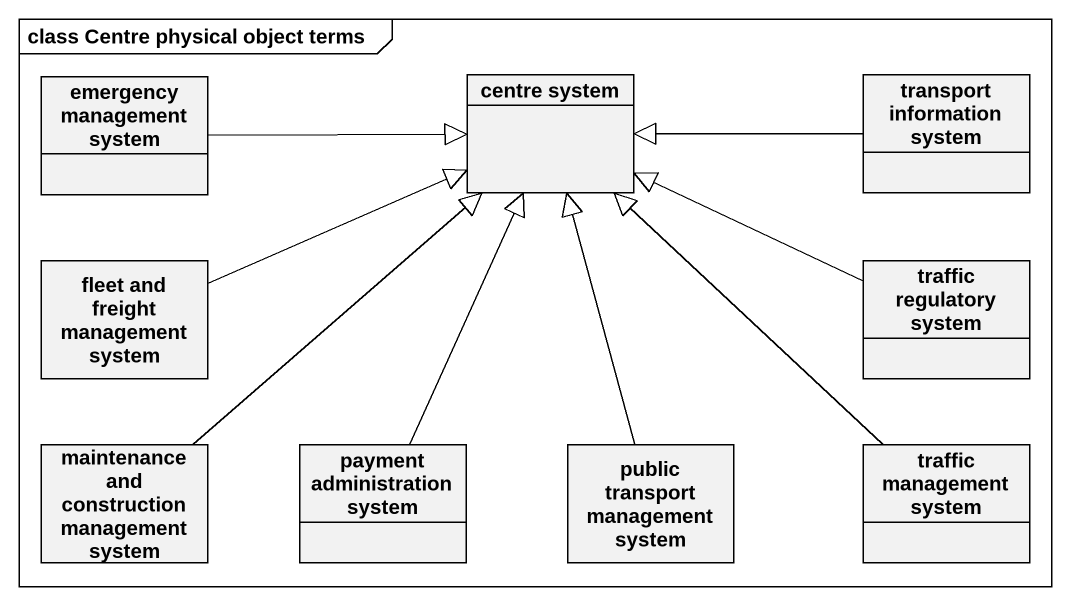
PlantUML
@startuml
mainframe class Centre physical object terms
hide circle
hide empty members
class "emergency management system" as emergency_management_system
class "centre system" as centre_system
class "transport information system" as transport_information_system
class "fleet and freight management system" as fleet_and_freight
class "traffic regulatory system" as traffic_regulatory_system
class "maintenance and construction management system" as maintenance_and
class "payment administration system" as payment_administration
class "public transport management system" as public_transport_management
class "traffic management system" as traffic_management_system
emergency_management_system -right-|> centre_system
transport_information_system -left-|> centre_system
fleet_and_freight -right-|> centre_system
traffic_regulatory_system -left-|> centre_system
maintenance_and -up-|> centre_system
payment_administration -up-|> centre_system
public_transport_management -up-|> centre_system
traffic_management_system -up-|> centre_system
@enduml
